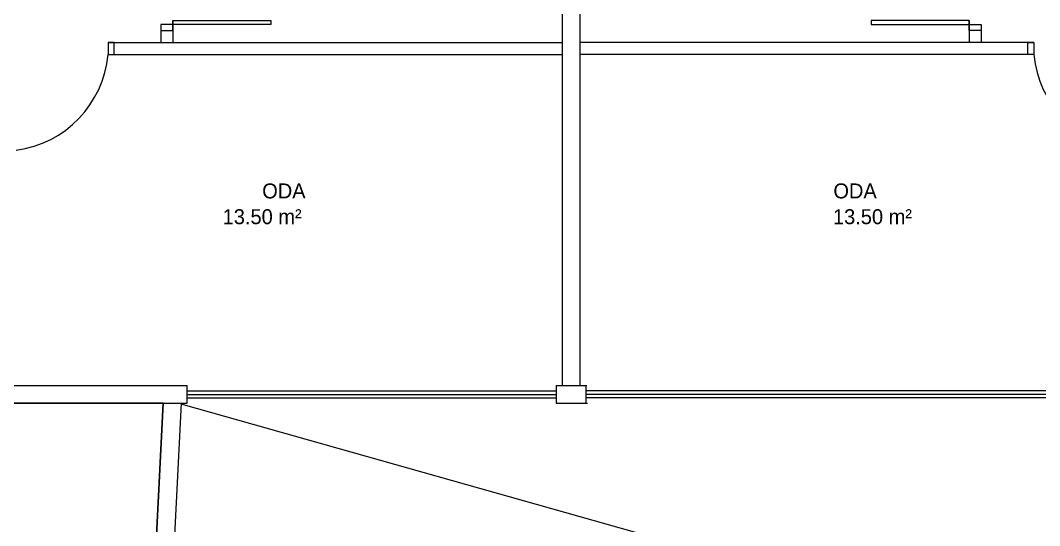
# Model space of a CAD drawing. Header units: centimetres. Extents: x 247996 to 315152, y -468471 to -440326.
# Drawn here: x 257091 to 257942, y -442834 to -442412 of the extents above; entities that cross this region are included whole.
import ezdxf

# ---------------------------------------------------------------- set-up
doc = ezdxf.new("R2010")
doc.units = ezdxf.units.CM
doc.layers.add('SCOTT-MKDU0', color=50, linetype='CONTINUOUS')
doc.styles.add('MtXpl_Comic_Sans_MS', font='comic.ttf')

msp = doc.modelspace()

# ---------------------------------------------------------------- linework, layer by layer
at = {"layer": 'SCOTT-MKDU0', "color": 8, "ltscale": 0.03}
for p, q in [((257543.6, -441907.11), (257543.6, -442717.11)), ((257543.6, -441907.11), (257543.6, -442687.11)), ((257558.6, -441907.11), (257558.6, -442687.11)), ((257558.6, -441907.11), (257558.6, -442717.11)), ((257558.6, -441907.11), (257558.6, -442717.11)), ((257208.6, -442415.64), (257208.6, -442430.88)), ((257218.6, -442412.32), (257218.6, -442430.88)), ((257883.6, -442412.32), (257883.6, -442430.88)), ((257893.6, -442415.64), (257893.6, -442430.88)), ((257164.49, -442430.88), (257543.6, -442430.88)), ((257937.71, -442430.88), (257558.6, -442430.88)), ((257164.49, -442440.88), (257543.6, -442440.88)), ((257937.71, -442440.88), (257558.6, -442440.88)), ((257058.17, -442717.11), (257230.53, -442717.11)), ((257230.53, -442732.11), (257230.53, -442717.11)), ((257230.53, -442721.61), (257538.6, -442721.61)), ((257538.6, -442717.11), (257564.45, -442717.11)), ((257538.6, -442717.11), (257538.6, -442732.11)), ((257558.6, -442717.11), (257564.45, -442717.11)), ((257563.6, -442717.11), (257563.6, -442732.11)), ((258026.84, -442721.61), (257563.6, -442721.61)), ((257230.53, -442724.61), (257538.6, -442724.61)), ((257230.53, -442727.61), (257538.6, -442727.61)), ((258026.84, -442724.61), (257563.6, -442724.61)), ((258026.84, -442727.61), (257563.6, -442727.61)), ((257043.6, -442732.11), (257230.53, -442732.11)), ((257210.51, -442732.11), (257043.6, -442732.11)), ((257210.51, -442732.11), (257142.13, -444080.95)), ((257142.13, -444080.95), (257210.51, -442732.11)), ((257225.53, -442732.11), (257157.91, -444065.95)), ((258535.18, -443102.11), (257225.5, -442732.87)), ((257538.6, -442732.11), (257564.78, -442732.11))]:
    msp.add_line(p, q, dxfattribs=at)
for points in [[(257208.6, -442415.64), (257208.6, -442420.64), (257218.6, -442420.64), (257218.6, -442415.64), (257208.6, -442415.64)], [(257893.6, -442415.64), (257893.6, -442420.64), (257883.6, -442420.64), (257883.6, -442415.64), (257893.6, -442415.64)], [(257169.49, -442430.88), (257164.49, -442430.88), (257164.49, -442440.88), (257169.49, -442440.88), (257169.49, -442430.88)], [(257932.71, -442430.88), (257937.71, -442430.88), (257937.71, -442440.88), (257932.71, -442440.88), (257932.71, -442430.88)]]:
    msp.add_lwpolyline(points, dxfattribs=at)
for points in [[(257218.6, -442415.64), (257218.6, -442412.32), (257300.47, -442412.32), (257300.47, -442415.64)], [(257883.6, -442415.64), (257883.6, -442412.32), (257801.73, -442412.32), (257801.73, -442415.64)]]:
    msp.add_lwpolyline(points, close=True, dxfattribs=at)
for centre, start, end in [((257075.93, -442432.65), 277.67474, 354.69191), ((258026.28, -442432.65), 185.30809, 262.32526)]:
    msp.add_arc(centre, 88.95, start, end, dxfattribs=at)

# ---------------------------------------------------------------- texts
at = {"layer": 'SCOTT-MKDU0', "color": 8, "ltscale": 0.03, "style": 'MtXpl_Comic_Sans_MS'}
for s, p in [('ODA', (257293.22, -442560.98)), ('13.50 m²', (257260.2, -442582.5))]:
    msp.add_text(s, height=12.5, dxfattribs=at).set_placement(p)
for s, p in [('ODA', (257770.24, -442560.98)), ('13.50 m²', (257769.89, -442582.5))]:
    msp.add_text(s, height=12.5, rotation=360, dxfattribs=at).set_placement(p)

doc.saveas('drawing.dxf')
